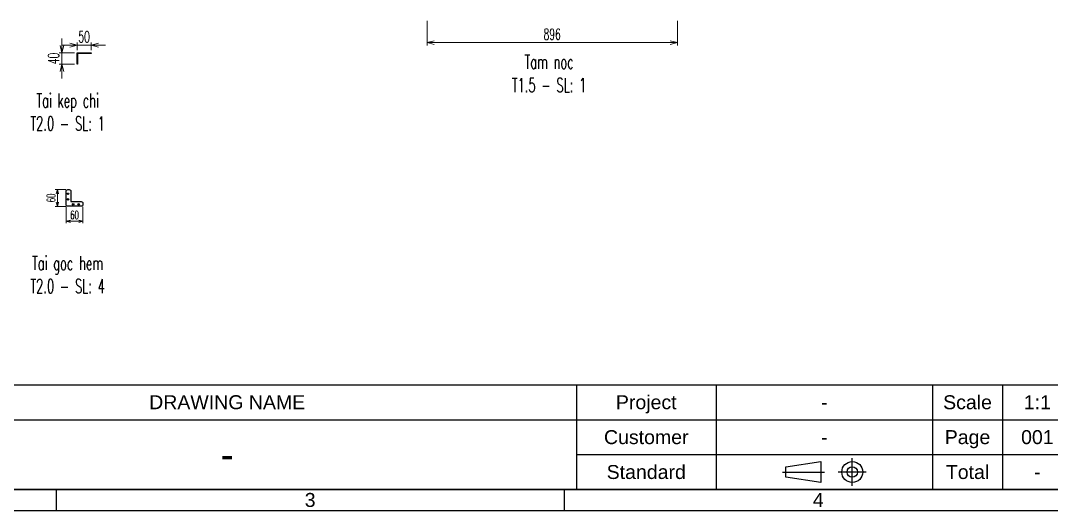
# Model space of a CAD drawing. Header units: millimetres. Extents: x 44190 to 77260, y -67199 to -50358.
# Drawn here: x 65995 to 69685, y -59862 to -58107 of the extents above; entities that cross this region are included whole.
import ezdxf
from ezdxf.enums import TextEntityAlignment as Align

# ---------------------------------------------------------------- set-up
doc = ezdxf.new("R2010")
doc.units = ezdxf.units.MM
doc.header["$LTSCALE"] = 3
for name, color, linetype in [('@.0.DM. NÉT CHÍNH', 7, 'Continuous'), ('@.DM. NÉT CHÍNH', 7, 'Continuous'), ('@.DM. NÉT ĐỤC', 2, 'Continuous'), ('@.TEXT', 7, 'Continuous'), ('@.VISIBLE', 7, 'Continuous')]:
    doc.layers.add(name, color=color, linetype=linetype)
doc.layers.add('@.DM. KÍCH THƯỚC', color=8, linetype='Continuous', transparency=0.2)
doc.styles.add('Ann_w01', font='romans.shx', dxfattribs={"width": 0.6, "bigfont": 'chineset.shx'})
doc.styles.add('Arial', font='arial.ttf')
doc.dimstyles.new('Dim 01_SC15', dxfattribs={"dimscale": 15, "dimtxt": 2, "dimasz": 1, "dimexe": 0.5, "dimexo": 0.5, "dimgap": 0.5, "dimtad": 1, "dimdec": 1, "dimzin": 12, "dimdsep": 46, "dimtxsty": 'Ann_w01', "dimblk": 'OPEN30', "dimcen": 1.5, "dimclrd": 6, "dimclre": 6, "dimclrt": 3, "dimazin": 3, "dimtm": 1e-09, "dimtfac": 1, "dimtdec": 1, "dimtmove": 0, "dimatfit": 3, "dimldrblk": 'OPEN30', "dimfxl": 1, "dimtolj": 1, "dimlwd": 20, "dimlwe": 20, "dimarcsym": 0})
doc.dimstyles.new('Dim 01_SC20', dxfattribs={"dimscale": 20, "dimtxt": 2, "dimasz": 1.3, "dimexe": 0.5, "dimexo": 0.5, "dimgap": 0.5, "dimtad": 1, "dimdec": 1, "dimzin": 12, "dimdsep": 46, "dimtxsty": 'Ann_w01', "dimblk": 'OPEN30', "dimcen": 1.5, "dimclrd": 6, "dimclre": 6, "dimclrt": 3, "dimadec": 1, "dimazin": 3, "dimtm": 1e-09, "dimtfac": 1, "dimtdec": 1, "dimtix": 1, "dimtmove": 0, "dimatfit": 3, "dimldrblk": 'OPEN30', "dimfxl": 1, "dimtolj": 1, "dimlwd": 20, "dimlwe": 20, "dimarcsym": 0})

# ---------------------------------------------------------------- blocks, each defined once
blk = doc.blocks.new('_Open30')
at = {"color": 0, "linetype": 'ByBlock', "lineweight": -2}
for p, q in [((-1, 0.27), (0, 0)), ((0, 0), (-1, -0.27)), ((0, 0), (-1, 0))]:
    blk.add_line(p, q, dxfattribs=at)
blk = doc.blocks.new('*D260')
at = {"layer": '@.DM. KÍCH THƯỚC', "color": 6, "lineweight": 20, "transparency": 16777216}
for p, q in [((66156.8, -58712.7), (66119.2, -58712.7)), ((66126.7, -58727.7), (66126.7, -58757.7)), ((66156.8, -58772.7), (66119.2, -58772.7))]:
    blk.add_line(p, q, dxfattribs=at)
at = {"layer": 'Defpoints', "color": 0, "transparency": 16777216}
for p in [(66164.3, -58712.7), (66126.7, -58772.7), (66164.3, -58772.7)]:
    blk.add_point(p, dxfattribs=at)
at = {"layer": '@.DM. KÍCH THƯỚC', "color": 6, "lineweight": 20, "transparency": 16777216, "xscale": 15, "yscale": 15, "zscale": 15}
for p, rotation in [((66126.7, -58712.7), 90), ((66126.7, -58772.7), 270)]:
    blk.add_blockref('_Open30', p, dxfattribs=dict(at, rotation=rotation))
at = {"layer": '@.DM. KÍCH THƯỚC', "color": 3, "transparency": 16777216, "insert": (66104.2, -58742.7), "char_height": 30, "attachment_point": 5, "rotation": 90, "style": 'Ann_w01'}
blk.add_mtext('\\A1;60', dxfattribs=at)
blk = doc.blocks.new('*D261')
at = {"layer": '@.DM. KÍCH THƯỚC', "color": 6, "lineweight": 20, "transparency": 16777216}
for p, q in [((66158.3, -58774.2), (66158.3, -58833.5)), ((66218.3, -58774.2), (66218.3, -58833.5)), ((66173.3, -58826), (66203.3, -58826))]:
    blk.add_line(p, q, dxfattribs=at)
at = {"layer": 'Defpoints', "color": 0, "transparency": 16777216}
for p in [(66158.3, -58766.7), (66218.3, -58766.7), (66218.3, -58826)]:
    blk.add_point(p, dxfattribs=at)
at = {"layer": '@.DM. KÍCH THƯỚC', "color": 6, "lineweight": 20, "transparency": 16777216, "xscale": 15, "yscale": 15, "zscale": 15, "rotation": 180}
blk.add_blockref('_Open30', (66158.3, -58826), dxfattribs=at)
at = {"layer": '@.DM. KÍCH THƯỚC', "color": 6, "lineweight": 20, "transparency": 16777216, "xscale": 15, "yscale": 15, "zscale": 15}
blk.add_blockref('_Open30', (66218.3, -58826), dxfattribs=at)
at = {"layer": '@.DM. KÍCH THƯỚC', "color": 3, "transparency": 16777216, "insert": (66188.3, -58803.5), "char_height": 30, "attachment_point": 5, "style": 'Ann_w01'}
blk.add_mtext('\\A1;60', dxfattribs=at)
blk = doc.blocks.new('*D265')
at = {"layer": '@.DM. NÉT CHÍNH', "color": 6, "lineweight": 20, "transparency": 16777216}
for p, q in [((66171.5, -58195.4), (66145.5, -58195.4)), ((66197.5, -58213.1), (66197.5, -58185.4)), ((66197.5, -58195.4), (66247.5, -58195.4)), ((66247.5, -58213.1), (66247.5, -58185.4)), ((66273.5, -58195.4), (66299.5, -58195.4))]:
    blk.add_line(p, q, dxfattribs=at)
at = {"layer": 'Defpoints', "color": 0, "transparency": 16777216}
for p in [(66247.5, -58195.4), (66197.5, -58223.1), (66247.5, -58223.1)]:
    blk.add_point(p, dxfattribs=at)
at = {"layer": '@.DM. NÉT CHÍNH', "color": 6, "lineweight": 20, "transparency": 16777216, "xscale": 26, "yscale": 26, "zscale": 26}
blk.add_blockref('_Open30', (66197.5, -58195.4), dxfattribs=at)
at = {"layer": '@.DM. NÉT CHÍNH', "color": 6, "lineweight": 20, "transparency": 16777216, "xscale": 26, "yscale": 26, "zscale": 26, "rotation": 180}
blk.add_blockref('_Open30', (66247.5, -58195.4), dxfattribs=at)
at = {"layer": '@.DM. NÉT CHÍNH', "color": 3, "transparency": 16777216, "insert": (66222.5, -58165.4), "char_height": 40, "attachment_point": 5, "style": 'Ann_w01'}
blk.add_mtext('\\A1;50', dxfattribs=at)
blk = doc.blocks.new('*D266')
at = {"layer": '@.DM. NÉT CHÍNH', "color": 6, "lineweight": 20, "transparency": 16777216}
for p, q in [((66143.3, -58197.1), (66143.3, -58171.1)), ((66187.5, -58223.1), (66133.3, -58223.1)), ((66143.3, -58223.1), (66143.3, -58263.1)), ((66187.5, -58263.1), (66133.3, -58263.1)), ((66143.3, -58289.1), (66143.3, -58315.1))]:
    blk.add_line(p, q, dxfattribs=at)
at = {"layer": 'Defpoints', "color": 0, "transparency": 16777216}
for p in [(66197.5, -58223.1), (66143.3, -58263.1), (66197.5, -58263.1)]:
    blk.add_point(p, dxfattribs=at)
at = {"layer": '@.DM. NÉT CHÍNH', "color": 6, "lineweight": 20, "transparency": 16777216, "xscale": 26, "yscale": 26, "zscale": 26}
for p, rotation in [((66143.3, -58223.1), 270), ((66143.3, -58263.1), 90)]:
    blk.add_blockref('_Open30', p, dxfattribs=dict(at, rotation=rotation))
at = {"layer": '@.DM. NÉT CHÍNH', "color": 3, "transparency": 16777216, "insert": (66113.3, -58243.1), "char_height": 40, "attachment_point": 5, "rotation": 90, "style": 'Ann_w01'}
blk.add_mtext('\\A1;40', dxfattribs=at)
blk = doc.blocks.new('*D239')
at = {"layer": '@.DM. KÍCH THƯỚC', "color": 6, "lineweight": 20, "transparency": 16777216}
for p, q in [((67449.9, -58107.8), (67449.9, -58196.3)), ((68345.9, -58107.8), (68345.9, -58196.3)), ((68319.9, -58186.3), (67475.9, -58186.3))]:
    blk.add_line(p, q, dxfattribs=at)
at = {"layer": 'Defpoints', "color": 0, "transparency": 16777216}
for p in [(67449.9, -58097.8), (68345.9, -58097.8), (67449.9, -58186.3)]:
    blk.add_point(p, dxfattribs=at)
at = {"layer": '@.DM. KÍCH THƯỚC', "color": 6, "lineweight": 20, "transparency": 16777216, "xscale": 26, "yscale": 26, "zscale": 26, "rotation": 180}
blk.add_blockref('_Open30', (67449.9, -58186.3), dxfattribs=at)
at = {"layer": '@.DM. KÍCH THƯỚC', "color": 6, "lineweight": 20, "transparency": 16777216, "xscale": 26, "yscale": 26, "zscale": 26}
blk.add_blockref('_Open30', (68345.9, -58186.3), dxfattribs=at)
at = {"layer": '@.DM. KÍCH THƯỚC', "color": 3, "transparency": 16777216, "insert": (67897.9, -58156.3), "char_height": 40, "attachment_point": 5, "style": 'Ann_w01'}
blk.add_mtext('\\A1;896', dxfattribs=at)
blk = doc.blocks.new('Standard ISO')
at = {"color": 6}
for p, q in [((4, -2), (4, 2)), ((-6, 0), (0, 0)), ((6, 0), (2, 0))]:
    blk.add_line(p, q, dxfattribs=at)
blk.add_lwpolyline([(-0.5, 1.5), (-0.5, -1.5), (-5.5, -0.75), (-5.5, 0.75), (-0.5, 1.5)])
for radius in [1.5, 0.75]:
    blk.add_circle((4, 0), radius)
blk = doc.blocks.new('KHUNG BAN VE (Made by Tung)')
at = {"layer": '@.VISIBLE', "color": 8}
for p, q in [((223, 18), (223, 3)), ((243, 18), (243, 3)), ((274, 18), (274, 3)), ((284, 18), (284, 3)), ((123, 13), (294, 13)), ((223, 8), (294, 8)), ((148.5, 3), (148.5, 0)), ((221.25, 3), (221.25, 0))]:
    blk.add_line(p, q, dxfattribs=at)
for points in [[(0, 0), (297, 0), (297, 210), (0, 210)], [(3, 3), (294, 3), (294, 207), (3, 207)], [(3, 18), (294, 18), (294, 3), (3, 3)]]:
    blk.add_lwpolyline(points, close=True, dxfattribs=at)
blk.add_blockref('Standard ISO', (258.5, 5.5))
at = {"layer": '@.TEXT', "color": 2, "style": 'Arial'}
for s, p in [('DRAWING NAME', (173, 15.5)), ('Project', (233, 15.5)), ('Scale', (279, 15.5)), ('Customer', (233, 10.5)), ('Page', (279, 10.5)), ('Standard', (233, 5.5)), ('Total', (279, 5.5))]:
    blk.add_text(s, height=2, dxfattribs=at).set_placement(p, align=Align.MIDDLE_CENTER)
at = {"layer": '@.TEXT', "color": 1, "style": 'Arial'}
for s, p in [('3', (184.875, 1.5)), ('4', (257.625, 1.5))]:
    blk.add_text(s, height=2, dxfattribs=at).set_placement(p, align=Align.MIDDLE_CENTER)
for tag, height, p in [('DESIGNER_NAME', 2, (38, 15.5)), ('PROJECT_CODE', 2, (258.5, 15.5)), ('SCALE', 2, (289, 15.5)), ('APPROVED_NAME', 2, (38, 10.5)), ('CUSTOMER_NAME', 2, (258.5, 10.5)), ('PAGE', 2, (289, 10.5)), ('DRAWING_NAME', 4, (173, 8)), ('TOTAL', 2, (289, 5.5))]:
    blk.add_attdef(tag, text='', height=height, dxfattribs=at).set_placement(p, align=Align.MIDDLE_CENTER)

msp = doc.modelspace()

# ---------------------------------------------------------------- linework, layer by layer
at = {"layer": '@.DM. NÉT CHÍNH'}
msp.add_lwpolyline([(66197.5, -58263.14), (66197.5, -58223.14), (66247.5, -58223.14), (66247.5, -58224.64), (66199, -58224.64), (66199, -58263.14)], close=True, dxfattribs=at)
msp.add_lwpolyline([(66175.26, -58755.67), (66212.26, -58755.67, -0.4142136), (66218.26, -58761.67), (66218.26, -58766.67, -0.4142136), (66212.26, -58772.67), (66164.26, -58772.67, -0.4142136), (66158.26, -58766.67), (66158.26, -58718.67, -0.4142136), (66164.26, -58712.67), (66169.26, -58712.67, -0.4142136), (66175.26, -58718.67)], format="xyb", close=True, dxfattribs=at)
at = {"layer": '@.DM. NÉT ĐỤC'}
for centre in [(66165.26, -58727.67), (66165.26, -58747.67), (66183.26, -58765.67), (66203.26, -58765.67)]:
    msp.add_circle(centre, 2.7, dxfattribs=at)

# ---------------------------------------------------------------- block references
at = {"layer": '@.VISIBLE'}
ref = msp.add_blockref('KHUNG BAN VE (Made by Tung)', (62409.64, -59861.9), dxfattribs=dict(at, xscale=25, yscale=25, zscale=25))
ref.add_attrib('TOTAL', '-', dxfattribs={"layer": '@.TEXT', "color": 1, "height": 50, "style": 'Arial'}).set_placement((69634.64, -59724.4), align=Align.MIDDLE_CENTER)
ref.add_attrib('PAGE', '001', dxfattribs={"layer": '@.TEXT', "color": 1, "height": 50, "style": 'Arial'}).set_placement((69634.64, -59599.4), align=Align.MIDDLE_CENTER)
ref.add_attrib('SCALE', '1:1', dxfattribs={"layer": '@.TEXT', "color": 1, "height": 50, "style": 'Arial'}).set_placement((69634.64, -59474.4), align=Align.MIDDLE_CENTER)
ref.add_attrib('CUSTOMER_NAME', '-', dxfattribs={"layer": '@.TEXT', "color": 1, "height": 50, "style": 'Arial'}).set_placement((68872.14, -59599.4), align=Align.MIDDLE_CENTER)
ref.add_attrib('PROJECT_CODE', '-', dxfattribs={"layer": '@.TEXT', "color": 1, "height": 50, "style": 'Arial'}).set_placement((68872.14, -59474.4), align=Align.MIDDLE_CENTER)
ref.add_attrib('DRAWING_NAME', '-', dxfattribs={"layer": '@.TEXT', "color": 1, "height": 100, "style": 'Arial'}).set_placement((66734.64, -59661.9), align=Align.MIDDLE_CENTER)

# ---------------------------------------------------------------- texts
at = {"layer": '@.0.DM. NÉT CHÍNH', "color": 1, "style": 'Ann_w01', "width": 0.6}
for s, p in [('Tam noc', (67886.84, -58255.36)), ('T1.5 - SL: 1', (67886.84, -58338.7)), ('Tai kep chi', (66163.38, -58393.08)), ('T2.0 - SL: 1', (66163.38, -58476.41)), ('Tai goc hem', (66163.38, -58975.74)), ('T2.0 - SL: 4', (66163.38, -59059.07))]:
    msp.add_text(s, height=50, dxfattribs=at).set_placement(p, align=Align.MIDDLE_CENTER)

# ---------------------------------------------------------------- dimensions: what is measured, and where the dimension line sits
at = {"layer": '@.DM. KÍCH THƯỚC'}
for base, p1, p2, dimstyle, picture, middle in [((67449.87, -58186.3), (68345.87, -58097.8), (67449.87, -58097.8), 'Dim 01_SC20', '*D239', (67897.87, -58156.3)), ((66218.26, -58826.01), (66158.26, -58766.67), (66218.26, -58766.67), 'Dim 01_SC15', '*D261', (66188.26, -58803.51))]:
    dim = msp.add_linear_dim(base=base, p1=p1, p2=p2, dimstyle=dimstyle, dxfattribs=at)
    dim.commit()
    dim.dimension.update_dxf_attribs({"geometry": picture, "text_midpoint": middle})
dim = msp.add_linear_dim(base=(66126.67, -58772.67), p1=(66164.26, -58712.67), p2=(66164.26, -58772.67), angle=90, dimstyle='Dim 01_SC15', dxfattribs=at)
dim.commit()
dim.dimension.update_dxf_attribs({"geometry": '*D260', "text_midpoint": (66104.17, -58742.67)})
at = {"layer": '@.DM. NÉT CHÍNH'}
dim = msp.add_linear_dim(base=(66247.5, -58195.41), p1=(66197.5, -58223.14), p2=(66247.5, -58223.14), dimstyle='Dim 01_SC20', dxfattribs=at)
dim.commit()
dim.dimension.update_dxf_attribs({"geometry": '*D265', "text_midpoint": (66222.5, -58165.41)})
dim = msp.add_linear_dim(base=(66143.26, -58263.14), p1=(66197.5, -58223.14), p2=(66197.5, -58263.14), angle=90, dimstyle='Dim 01_SC20', dxfattribs=at)
dim.commit()
dim.dimension.update_dxf_attribs({"geometry": '*D266', "text_midpoint": (66113.26, -58243.14)})

doc.saveas('drawing.dxf')
